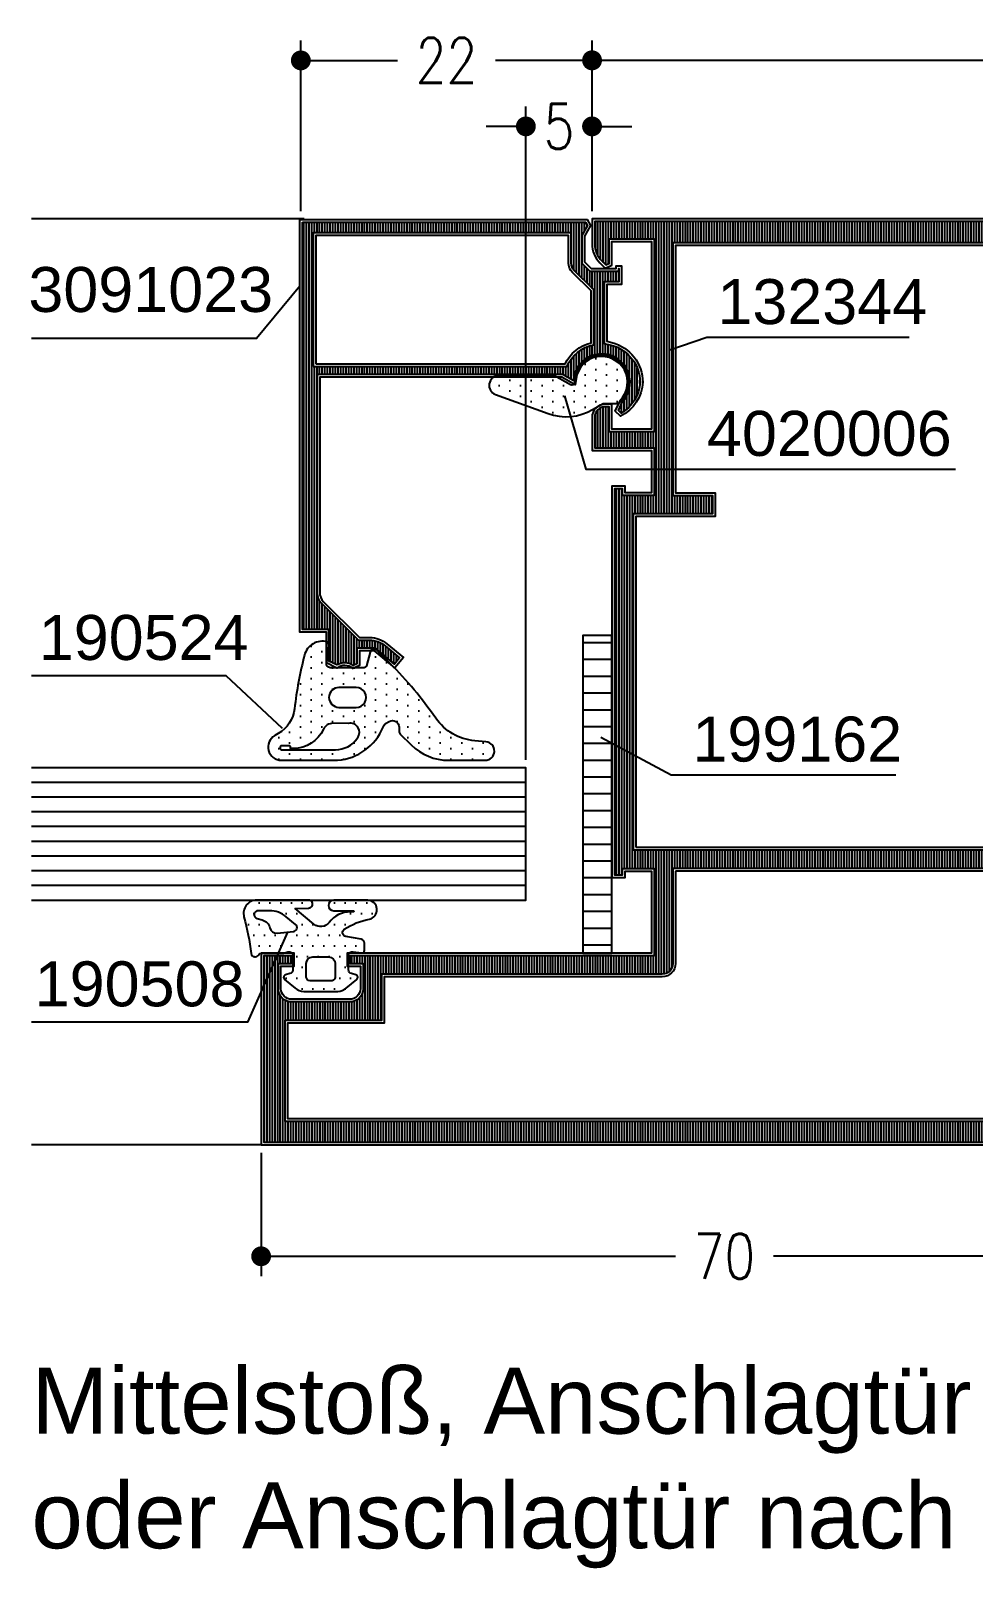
# Model space of a CAD drawing. Extents: x 16 to 119, y 66 to 211.
# Drawn here: x 16 to 51.6, y 152.5 to 210.6 of the extents above; entities that cross this region are included whole.
import ezdxf
from ezdxf.enums import TextEntityAlignment as Align

# ---------------------------------------------------------------- set-up
doc = ezdxf.new("R2010")
doc.units = 0
doc.header["$LTSCALE"] = 6
doc.linetypes.add('AUSGEZOGEN', pattern=[0])
doc.layers.get('0').update_dxf_attribs({"color": 4, "linetype": 'CONTINUOUS'})
doc.layers.get('DEFPOINTS').update_dxf_attribs({"linetype": 'AUSGEZOGEN'})
for name, color, linetype in [('01TXT', 7, 'CONTINUOUS'), ('CONST18', 3, 'CONTINUOUS'), ('CONST25', 3, 'CONTINUOUS'), ('DICHT_PAR', 3, 'CONTINUOUS'), ('DICHT_SCH', 3, 'CONTINUOUS'), ('KH_NOR', 7, 'CONTINUOUS'), ('KH_PAR', 3, 'CONTINUOUS'), ('KH_SCH', 3, 'CONTINUOUS'), ('KN_NOR', 7, 'CONTINUOUS'), ('KN_PAR', 3, 'CONTINUOUS'), ('KN_SCH', 3, 'CONTINUOUS'), ('LLMASSE', 7, 'AUSGEZOGEN'), ('PNR', 7, 'CONTINUOUS')]:
    doc.layers.add(name, color=color, linetype=linetype)
doc.styles.get("Standard").update_dxf_attribs({"font": 'simplex.shx', "width": 0.8})
doc.styles.add('SWISS', font='swiss.ttf')
doc.styles.add('SWISSL', font='swissl.ttf')
doc.dimstyles.new('DOK-1ZU1-PUNKT', dxfattribs={"dimscale": 0, "dimtxt": 3, "dimasz": 1.5, "dimexe": 1.5, "dimexo": 0.6, "dimgap": 1.5, "dimtad": 0, "dimdsep": 46, "dimtxsty": 'Standard', "dimblk": 'PUNKT', "dimblk1": 'PUNKT', "dimblk2": 'PUNKT', "dimcen": 0, "dimclrd": 2, "dimclre": 2, "dimclrt": 7, "dimadec": 0, "dimazin": 0, "dimtfac": 0.7, "dimtdec": 4, "dimtofl": 0, "dimtmove": 0, "dimatfit": 3, "dimldrblk": 'PUNKT', "dimfxl": 1, "dimtolj": 1, "dimtzin": 0, "dimarcsym": 0})
doc.dimstyles.new('DOK-1ZU1-STRICH1', dxfattribs={"dimscale": 0, "dimtxt": 3, "dimasz": 1.5, "dimexe": 1.5, "dimexo": 0.6, "dimgap": 1.5, "dimtad": 0, "dimdsep": 46, "dimtxsty": 'Standard', "dimblk": 'PUNKT', "dimblk1": 'PUNKT', "dimblk2": 'PUNKT', "dimcen": 0, "dimclrd": 2, "dimclre": 2, "dimclrt": 7, "dimadec": 0, "dimazin": 0, "dimtfac": 0.7, "dimtdec": 4, "dimtofl": 0, "dimtmove": 0, "dimatfit": 3, "dimldrblk": 'PUNKT', "dimfxl": 1, "dimtolj": 1, "dimtzin": 0, "dimarcsym": 0})

# ---------------------------------------------------------------- blocks, each defined once
blk = doc.blocks.new('STREIFEN')
at = {"layer": 'DICHT_SCH'}
h = blk.add_hatch(dxfattribs=at)
h.set_pattern_fill('LINE', color=256, scale=0.4, angle=90, style=0)
h.set_pattern_definition([(90, (-94.31533518184392, -226.5009291368289), (-1.27, 7.776250346772095e-17), [])])
h.paths.add_polyline_path([(0, 2.199999999999989), (0, 0), (24, 0), (24, 2.199999999999989)])
at = {"layer": 'DICHT_PAR'}
blk.add_lwpolyline([(0, 2.199999999999989), (0, 0), (24, 0), (24, 2.199999999999989)], close=True, dxfattribs=at)
blk = doc.blocks.new('LL199162')
blk.add_blockref('STREIFEN', (0, 0))
blk = doc.blocks.new('PUNKT')
at = {"color": 0, "linetype": 'CONTINUOUS'}
blk.add_line((-0.5, 0), (-1, 0), dxfattribs=at)
at = {"color": 0, "linetype": 'CONTINUOUS', "const_width": 0.5}
blk.add_lwpolyline([(-0.25, 0, 1), (0.25, 0, 1)], format="xyb", close=True, dxfattribs=at)
blk = doc.blocks.new('*D18')
at = {"color": 3, "linetype": 'ByBlock'}
for p, q in [((74.75000000005134, 240.5000000001016), (74.75000000005134, 246.9500496366805)), ((109.7500000001539, 240.5000216367216), (109.7500000001539, 246.9500496366805)), ((75.50000000005134, 246.2000496366805), (90.39904761915022, 246.2000496366805)), ((109.0000000001539, 246.2000496366805), (94.10095238105498, 246.2000496366805))]:
    blk.add_line(p, q, dxfattribs=at)
at = {"layer": 'DEFPOINTS', "color": 0, "linetype": 'ByBlock'}
for p in [(109.7500000001539, 246.2000496366805), (74.75000000005134, 240.2000000001016), (109.7500000001539, 240.2000216367216)]:
    blk.add_point(p, dxfattribs=at)
at = {"color": 3, "linetype": 'ByBlock', "xscale": 0.75, "yscale": 0.75, "zscale": 0.75, "rotation": 180}
blk.add_blockref('PUNKT', (74.75000000005134, 246.2000496366805), dxfattribs=at)
at = {"color": 3, "linetype": 'ByBlock', "xscale": 0.75, "yscale": 0.75, "zscale": 0.75}
blk.add_blockref('PUNKT', (109.7500000001539, 246.2000496366805), dxfattribs=at)
at = {"color": 3, "linetype": 'ByBlock', "insert": (92.25000000010262, 246.2000496366805), "char_height": 1.7, "attachment_point": 5}
blk.add_mtext('\\A1;70', dxfattribs=at)
blk = doc.blocks.new('*D19')
at = {"color": 3, "linetype": 'ByBlock'}
for p, q in [((72.25000000012814, 219.7500000034592), (72.25000000012814, 244.4499936367218)), ((74.75000000005123, 240.5000280001016), (74.75000000005123, 244.4499936367218)), ((71.50000000012814, 243.6999936367218), (70.75000000012814, 243.6999936367218)), ((75.50000000005123, 243.6999936367218), (76.25000000005123, 243.6999936367218))]:
    blk.add_line(p, q, dxfattribs=at)
at = {"layer": 'DEFPOINTS', "color": 0, "linetype": 'ByBlock'}
for p in [(74.75000000005123, 243.6999936367218), (74.75000000005123, 240.2000280001016), (72.25000000012814, 219.4500000034592)]:
    blk.add_point(p, dxfattribs=at)
at = {"color": 3, "linetype": 'ByBlock', "xscale": 0.75, "yscale": 0.75, "zscale": 0.75}
blk.add_blockref('PUNKT', (72.25000000012814, 243.6999936367218), dxfattribs=at)
at = {"color": 3, "linetype": 'ByBlock', "xscale": 0.75, "yscale": 0.75, "zscale": 0.75, "rotation": 180}
blk.add_blockref('PUNKT', (74.75000000005123, 243.6999936367218), dxfattribs=at)
at = {"color": 3, "linetype": 'ByBlock', "insert": (73.50000000008968, 243.6999936367218), "char_height": 1.7, "attachment_point": 5}
blk.add_mtext('\\A1;5', dxfattribs=at)
blk = doc.blocks.new('*D23')
at = {"color": 3, "linetype": 'ByBlock'}
for p, q in [((24.67830194664037, 168.2034645842101), (24.67830194664037, 163.5390239402243)), ((59.67803691351013, 168.2034645843639), (59.67803691351013, 163.5390239402243)), ((25.42830194664037, 164.2890239402243), (40.32721704912286, 164.2890239402243)), ((58.92803691351013, 164.2890239402243), (44.02912181102762, 164.2890239402243))]:
    blk.add_line(p, q, dxfattribs=at)
at = {"layer": 'DEFPOINTS', "color": 0, "linetype": 'ByBlock'}
for p in [(24.67830194664037, 168.5034645842101), (59.67803691351013, 168.5034645843639), (59.67803691351013, 164.2890239402243)]:
    blk.add_point(p, dxfattribs=at)
at = {"color": 3, "linetype": 'ByBlock', "xscale": 0.75, "yscale": 0.75, "zscale": 0.75, "rotation": 180}
blk.add_blockref('PUNKT', (24.67830194664037, 164.2890239402243), dxfattribs=at)
at = {"color": 3, "linetype": 'ByBlock', "xscale": 0.75, "yscale": 0.75, "zscale": 0.75}
blk.add_blockref('PUNKT', (59.67803691351013, 164.2890239402243), dxfattribs=at)
at = {"color": 3, "linetype": 'ByBlock', "insert": (42.17816943007524, 164.2890239402243), "char_height": 1.7, "attachment_point": 5}
blk.add_mtext('\\A1;70', dxfattribs=at)
blk = doc.blocks.new('B-LL190508')
at = {"layer": 'DICHT_SCH'}
h = blk.add_hatch(dxfattribs=at)
h.set_pattern_fill('DOTS', color=256, scale=13, angle=-90.00000000000001, style=0)
h.set_pattern_definition([(270, (1.050707049445437, -3.70677759522296), (0.8124999999999999, -0.4062500000000002), [0, -0.8125])])
edge = h.paths.add_edge_path()
edge.add_arc((2.999999982506951, 0.330593251072699), 1.000000000000001, -1.272221872585407e-14, 105.2232402070224)
edge.add_arc((-2.514192307719908, 20.59370464558474), 20.00000000000001, -82.88554434381888, -74.7767597929776, ccw=False)
edge.add_arc((-1.74930629981418e-08, 0.4499999930694827), 0.3000000000000016, 97.11445565618142, 240.0000000000002)
edge.add_arc((-0.3000000174930602, -0.06961524920117768), 0.2999999999999985, -6.821210263296962e-13, 59.999999999999886, ccw=False)
edge.add_line((-1.74930629981418e-08, -0.06961524920117768), (-1.749306551574175e-08, -1.687299176897463))
edge.add_line((-1.74930629981418e-08, -1.687299176897469), (0.08977773039364839, -2.022354293399717))
edge.add_arc((-0.2000000174930801, -2.1000000069305), 0.3000000000000153, -89.99999999999682, 15.000000000005627, ccw=False)
edge.add_line((-0.2000000174930658, -2.400000006930526), (-1.26980192109938, -2.400000006930522))
edge.add_arc((-1.269801921222436, -2.100000007090898), 0.2999999998396241, -165.00000002350225, -89.99999997649633, ccw=False)
edge.add_line((-1.559579668986101, -2.177645720461271), (-1.647844684532831, -1.848236197910008))
edge.add_arc((-1.841029849790642, -1.900000006930512), 0.2, 15.00000000000025, 140.0000000000012)
edge.add_line((-1.994238738414436, -1.771442484993216), (-2.666044460612047, -2.572069367947591))
edge.add_arc((-1.900000017493054, -3.214856977634113), 1, 140.0000000000009, 180)
edge.add_line((-2.900000017493054, -3.214856977634113), (-2.900000017493053, -5.785143036226918))
edge.add_arc((-1.900000017493054, -5.785143036226913), 1, 180.0000000000002, 219.9999999999993)
edge.add_line((-2.66604446061204, -6.427930645913449), (-1.994238738414435, -7.228557528867826))
edge.add_arc((-1.841029849750596, -7.10000000711112), 0.199999999914585, 219.9999999529931, 345.0000000470065)
edge.add_line((-1.647844684532826, -7.151763815951028), (-1.559579668986093, -6.822354293399767))
edge.add_arc((-1.26980192109937, -6.900000006930512), 0.2999999999999993, 89.99999999999977, 164.9999999999999, ccw=False)
edge.add_line((-1.26980192109937, -6.600000006930514), (-0.200000017493057, -6.600000006930511))
edge.add_arc((-0.2000000174930658, -6.900000006930512), 0.3000000000000007, -8.58393680451428, 89.99999999999977, ccw=False)
edge.add_line((0.09663946208705632, -6.944777447170452), (0.002240329453530587, -7.57014838010388))
edge.add_arc((0.1999999823428471, -7.600000007071685), 0.1999999998588273, 171.4160631484813, 270.0000000470075)
edge.add_line((0.1999999825069398, -7.800000006930503), (0.7482700931537671, -7.800000006930507))
edge.add_arc((0.7482700931537654, -7.50000000693052), 0.2999999999999936, -90.00000000000001, -10.00000000000015)
edge.add_line((1.043712419057416, -7.552094460230592), (1.247227064125431, -6.397905553630457))
edge.add_arc((1.542669390029092, -6.450000006930537), 0.2999999999999962, 33.71261571377721, 169.9999999999996, ccw=False)
edge.add_arc((-2.366940695689946, -9.0586297195659), 5.000000000000002, 10.19230633593429, 33.71261571377801, ccw=False)
edge.add_arc((3.269406714833197, -8.022391051604316), 0.7311143642865103, 191.957423447899, 357.8366345207012)
edge.add_line((3.999999982506951, -8.049989799689357), (3.999962546374912, -5.482666080798323))
edge.add_arc((3.599962546417432, -5.482671913507559), 0.4000000000000089, 0.0008354740569873116, 180.0008354740567)
edge.add_line((3.199962546459945, -5.482677746216808), (3.199980918121061, -6.959880956656836))
edge.add_arc((3.153974862705981, -6.959881242778323), 0.04600605541597135, -180.0003563347002, 0.0003563346957093927, ccw=False)
edge.add_line((3.10796880729089, -6.959880956656832), (3.107968807290888, -6.747518851348637))
edge.add_arc((1.108037209938646, -6.730977814135912), 1.999999999999996, -0.4738712128819647, 52.82349616045679)
edge.add_arc((2.799999982506948, -4.500000006930534), 0.7999999999999993, 140.4219632427655, 232.8234961604567, ccw=False)
edge.add_line((2.183393958129914, -3.990297141819951), (3.357509942728503, -2.569926492610808))
edge.add_line((3.3575099427285, -2.569926492610819), (3.399999982506952, -3.584999032961219))
edge.add_arc((3.699999982506954, -3.584999033207325), 0.2999999999999998, 179.9999999529953, 360.0000000470047)
edge.add_line((3.999999982506951, -3.584999032961207), (3.999999982506956, 0.3305932510727114))
edge = h.paths.add_edge_path(flags=16)
edge.add_line((3.199999982506954, -0.6282729752047373), (3.199999982506954, 0.2305932510726976))
edge.add_arc((2.899999982506957, 0.2305932510727047), 0.3000000000000016, -1.272221872585407e-14, 165)
edge.add_line((2.610222234620226, 0.3082389646034613), (2.50596038668327, -0.08087154918825945))
edge.add_arc((1.733219725652022, 0.1261836868937536), 0.7999999999999997, -78.15788068679927, -15, ccw=False)
edge.add_arc((1.999999982506937, -1.14614814661212), 0.5000000000000001, 101.842119313201, 186.0290041602307)
edge.add_line((1.50276555563457, -1.198664094027222), (1.634078603093823, -2.441969625167381))
edge.add_arc((1.932419259140191, -2.410460056973946), 0.2999999998965212, 186.0290041132243, 320.4219632897709)
edge.add_line((2.163646518358634, -2.601598631134792), (2.741515043449543, -1.902530137981206))
edge.add_arc((1.199999982506954, -0.6282729752047373), 1.999999999999994, -39.5780367572354, -1.272221872585407e-14)
edge = h.paths.add_edge_path(flags=16)
edge.add_arc((-0.8000000174930602, -5.100000006930529), 0.4999999999999964, -90, 0, ccw=False)
edge.add_line((-0.8000000174930602, -5.600000006930514), (-1.800000017493061, -5.600000006930514))
edge.add_arc((-1.800000017739192, -5.300000007176649), 0.299999999753874, -180.00000004700632, -89.99999995299368, ccw=False)
edge.add_line((-2.100000017493057, -5.300000006930517), (-2.10000001749306, -3.700000006930507))
edge.add_arc((-1.80000001749306, -3.700000006930509), 0.3000000000000009, 89.99999999999977, 180, ccw=False)
edge.add_line((-1.80000001749306, -3.400000006930512), (-0.8000000174930588, -3.400000006930515))
edge.add_arc((-0.8000000174930602, -3.900000006930512), 0.5, -2.2737367544323206e-13, 89.99999999999977, ccw=False)
edge.add_line((-0.3000000174930602, -3.900000006930512), (-0.300000017493063, -5.10000000693052))
at = {"layer": 'DICHT_PAR'}
for points in [[(3.999999982506953, 0.3305932510727132, 0.4943569637722948), (2.737419397258055, 1.295503317478037, -0.03539601838339958), (-0.03715556858015745, 0.747690209609118, 0.7191390354989544), (-0.1500000174930527, 0.1901923719341596, -0.2679491924311256), (-1.749306122178496e-08, -0.06961524920117768), (-1.749306210996338e-08, -1.687299176897469), (0.089777730393652, -2.022354293399715, -0.4931454260313171), (-0.200000017493065, -2.400000006930526), (-1.26980192109937, -2.400000006930512, -0.3394542590921118), (-1.559579668986101, -2.177645720461271), (-1.647844684532826, -1.848236197910012, 0.6068148963146014), (-1.994238738414436, -1.771442484993216), (-2.666044460612055, -2.572069367947591, 0.1763269807084609), (-2.900000017493054, -3.214856977634113), (-2.900000017493054, -5.785143036226913, 0.1763269807084611), (-2.66604446061204, -6.427930645913449), (-1.994238738414436, -7.228557528867825, 0.6068148968758568), (-1.647844684532826, -7.151763815951028), (-1.559579668986087, -6.822354293399755, -0.339454258863376), (-1.26980192109937, -6.600000006930514), (-0.2000000174930516, -6.600000006930514, -0.4588069095179975), (0.09663946208705632, -6.944777447170452), (0.00224032945352981, -7.570148380103888, 0.4588069100145539), (0.1999999825069398, -7.800000006930503), (0.7482700931537654, -7.800000006930503, 0.3639702342662018), (1.043712419057416, -7.552094460230592), (1.247227064125441, -6.397905553630466, -0.6763345122321475), (1.792218969968603, -6.28349172740063, -0.102988530757243), (2.55415619428125, -8.173866813745406, 0.8837861257265126), (3.999999982506951, -8.049989799689357), (3.999962546374904, -5.482666080798325, 0.9999999999999972), (3.199962546459945, -5.482677746216808), (3.199980918121058, -6.959880956656832, -1.000006219233057), (3.10796880729089, -6.959880956656832), (3.10796880729089, -6.74751885134863, 0.2368386138423189), (2.316582047487431, -5.137422237560642, -0.426544051657322), (2.183393958129914, -3.990297141819951), (3.357509942728502, -2.569926492610819), (3.399999982506957, -3.584999032961207, 1.000000000820386), (3.999999982506951, -3.584999032961207), (3.999999982506953, 0.3305932510727132)], [(3.199999982506956, -0.6282729752047373), (3.199999982506956, 0.2305932510727047, 0.8769764629927566), (2.610222234620228, 0.3082389646034613), (2.505960386683274, -0.08087154918825945, -0.282772991566958), (1.897392191408901, -0.656789749109862, 0.3847999234038062), (1.502765555634571, -1.198664094027222), (1.63407860309383, -2.441969625167388, 0.6643541298328625), (2.163646518358636, -2.601598631134792), (2.741515043449542, -1.902530137981202, 0.1744291887555947), (3.199999982506956, -0.6282729752047373)], [(-0.3000000174930584, -5.100000006930529, -0.414213562373095), (-0.8000000174930602, -5.600000006930514), (-1.80000001749306, -5.600000006930514, -0.414213562853683), (-2.100000017493057, -5.300000006930517), (-2.100000017493057, -3.700000006930509, -0.4142135623730961), (-1.80000001749306, -3.400000006930512), (-0.8000000174930602, -3.400000006930512, -0.414213562373095), (-0.3000000174930584, -3.900000006930512), (-0.3000000174930584, -5.100000006930529)]]:
    blk.add_lwpolyline(points, format="xyb", close=True, dxfattribs=at)
blk = doc.blocks.new('B-LL132344')
at = {"layer": 'KH_SCH'}
h = blk.add_hatch(dxfattribs=at)
h.set_pattern_fill('_U', color=256, scale=0.2, style=0, pattern_type=0)
h.set_pattern_definition([(0, (33.76173578562217, 26.39453715693752), (0, 0.2), [])])
edge = h.paths.add_edge_path()
edge.add_line((0.2000127274254686, 6.200530902876203), (19.99997200015385, 6.200613742728223))
edge.add_line((19.99997200015385, 6.200613742728223), (19.99997200015368, -6.299936361737187))
edge.add_line((19.99997200015368, -6.299936361737187), (22.59997200033171, -6.299936361648312))
edge.add_line((22.59997200033171, -6.299936361648312), (22.59997200004744, -4.199936361471876))
edge.add_line((22.59997200004744, -4.199936361471876), (21.29997200002271, -4.19993636163596))
edge.add_line((21.29997200002271, -4.19993636163596), (21.299971999977, -0.2999363616110244))
edge.add_line((21.299971999977, -0.2999363616110244), (48.699971999977, -0.2999363615694079))
edge.add_line((48.699971999977, -0.2999363615694079), (48.69997200002271, -4.199936361557068))
edge.add_line((48.69997200002271, -4.199936361557068), (47.39997199995555, -4.199936361639109))
edge.add_line((47.39997199995555, -4.199936361639109), (47.39997200013647, -6.299936361733069))
edge.add_line((47.39997200013647, -6.299936361733069), (50.83702419018825, -6.299936361544775))
edge.add_line((50.83702419018825, -6.299936361544775), (51.11914735934013, -4.699936361387349))
edge.add_line((51.11914735934013, -4.699936361387349), (49.8999720000024, -4.699936361630025))
edge.add_line((49.8999720000024, -4.699936361630025), (49.89997199994603, -0.2999363616528932))
edge.add_line((49.89997199994603, -0.2999363616528932), (55.69997169745225, -0.2999363613224482))
edge.add_line((55.69997169745225, -0.2999363613224482), (55.69999969745218, -18.80000000015233))
edge.add_line((55.69999969745218, -18.80000000015233), (69.80000003672086, -18.80000000005278))
edge.add_line((69.80000003672086, -18.80000000005278), (69.8000126907565, 50.8000000001376))
edge.add_line((69.8000126907565, 50.8000000001376), (68.10417578330677, 50.8))
edge.add_arc((68.10417578330677, 48.99999999999999), 1.800000000000011, 90, 135.0000000000016)
edge.add_line((66.83138357717094, 50.27279220613575), (66.52379677833721, 49.96520540730201))
edge.add_line((66.52379677833721, 49.96520540730201), (66.63364845485576, 49.70000000000152))
edge.add_line((66.63364845485576, 49.70000000000152), (68.50001272723357, 49.7000000000228))
edge.add_line((68.50001272723357, 49.7000000000228), (68.50001272754737, 46.29999999984429))
edge.add_line((68.50001272754737, 46.29999999984429), (53.90001272729575, 46.29999999998138))
edge.add_line((53.90001272729575, 46.29999999998138), (53.90001272724925, 49.6999999999795))
edge.add_line((53.90001272724925, 49.6999999999795), (55.80001272735865, 49.69999999997948))
edge.add_line((55.80001272735865, 49.69999999997948), (55.80001272727252, 50))
edge.add_arc((55.00001272727252, 50), 0.7999999999999972, 0, 90.00000000211544)
edge.add_line((55.00001272724298, 50.8), (52.70001272719573, 50.79999999991507))
edge.add_line((52.70001272719573, 50.79999999991507), (52.70001272754441, 46.29999999983976))
edge.add_line((52.70001272754441, 46.29999999983976), (49.10001272732891, 46.29999999995513))
edge.add_line((49.10001272732891, 46.29999999995513), (49.10001272726738, 48.70000000000002))
edge.add_line((49.10001272726738, 48.70000000000002), (49.60001272727252, 48.70000000000003))
edge.add_line((49.60001272727252, 48.70000000000003), (49.60001272727253, 49.30000000000003))
edge.add_line((49.60001272727253, 49.30000000000003), (20.39999999999999, 49.30000000000001))
edge.add_line((20.39999999999999, 49.30000000000001), (20.39999999999999, 48.7))
edge.add_line((20.39999999999999, 48.7), (20.89999872727169, 48.69999999999999))
edge.add_line((20.89999872727169, 48.69999999999999), (20.9000140000599, 46.30000000005455))
edge.add_line((20.9000140000599, 46.30000000005455), (14.30001272726719, 46.29999999994541))
edge.add_line((14.30001272726719, 46.29999999994541), (14.30001273377724, 69.30000000548286))
edge.add_line((14.30001273377724, 69.30000000548286), (13.7000127272438, 69.30000000132453))
edge.add_line((13.7000127272438, 69.30000000132453), (13.70001272740789, 68.29999999993123))
edge.add_line((13.70001272740789, 68.29999999993123), (11.80001283973202, 68.29999999999998))
edge.add_arc((11.80001283976822, 69.3000001124957), 1.000000112495712, 180.0000000000041, 269.9999999979258, ccw=False)
edge.add_line((10.80001272727252, 69.30000011249562), (10.80001272727218, 73.69999999739613))
edge.add_arc((11.80001271555325, 73.70000001171894), 0.9999999882810721, 89.9999993286632, 180.0000008206364, ccw=False)
edge.add_line((11.80001272727029, 74.7), (13.70001272723561, 74.70000000002292))
edge.add_line((13.70001272723561, 74.70000000002292), (13.70001272731764, 73.70000000380085))
edge.add_line((13.70001272731764, 73.70000000380085), (14.30001271037002, 73.70000001538806))
edge.add_line((14.30001271037002, 73.70000001538806), (14.30001273179352, 75.80000000677212))
edge.add_line((14.30001273179352, 75.80000000677212), (0.2000127271195744, 75.79999999994303))
edge.add_line((0.2000127271195741, 75.79999999994303), (0.2000127274254686, 6.20053090287621))
edge = h.paths.add_edge_path(flags=16)
edge.add_line((22.30001306618141, 47.90000000000001), (22.30000137339752, 6.200000000000003))
edge.add_line((22.30000137339752, 6.200000000000003), (21.6, 6.200000000000003))
edge.add_line((21.6, 6.200000000000003), (21.60000000000001, 1.099999999999998))
edge.add_line((21.60000000000001, 1.099999999999998), (47.69994400000019, 1.100000000000009))
edge.add_line((47.69994400000019, 1.100000000000009), (47.69994400000019, 10.80000000000074))
edge.add_line((47.69994400000019, 10.80000000000074), (49.09999999999999, 10.80000000000074))
edge.add_line((49.09999999999999, 10.80000000000074), (49.09999999999998, 7.80000000000074))
edge.add_line((49.09999999999998, 7.80000000000074), (57.09999999999995, 7.800000000000683))
edge.add_line((57.09999999999995, 7.800000000000683), (57.09999999999994, 7.199999999918649))
edge.add_arc((56.30000000036912, 7.199999999631508), 0.7999999996308134, -90.00000002644128, 2.0564925762300845e-08, ccw=False)
edge.add_line((56.29999999999993, 6.400000000000691), (50.29999999999997, 6.400000000000723))
edge.add_arc((50.29999999999995, 5.200000000000724), 1.199999999999999, 89.99999999999933, 179.9999999999997)
edge.add_line((49.09999999999995, 5.200000000000731), (49.09999999999996, 2.299999999999997))
edge.add_arc((50.29999999999995, 2.299999999999994), 1.199999999999996, 179.9999999999998, 270.0000000000007)
edge.add_line((50.29999999999997, 1.099999999999994), (56.29999999999995, 1.100000000000069))
edge.add_arc((56.29999999999995, 0.3000000000000682), 0.8000000000000007, 0, 90.00000000000051, ccw=False)
edge.add_line((57.09999999999995, 0.3000000000000682), (57.09999999999997, -17.20000000000014))
edge.add_line((57.09999999999997, -17.20000000000014), (68.20000000000002, -17.19999999999997))
edge.add_line((68.20000000000002, -17.19999999999997), (68.20000000000002, 44.89999999999993))
edge.add_line((68.20000000000002, 44.89999999999993), (49.10001272727235, 44.90000000000006))
edge.add_line((49.10001272727235, 44.90000000000006), (49.10001272727247, 41.90000000000005))
edge.add_line((49.10001272727247, 41.90000000000005), (47.69995672727239, 41.90000000000004))
edge.add_line((47.69995672727239, 41.90000000000004), (47.69995672727231, 47.90000000000001))
edge.add_line((47.69995672727231, 47.90000000000001), (22.30001306618141, 47.90000000000001))
edge = h.paths.add_edge_path(flags=16)
edge.add_line((20.90000000000004, 44.90000000000004), (13.70001272727268, 44.90000000000004))
edge.add_arc((13.70001272727268, 45.70000000000005), 0.8000000000000043, 180, 270, ccw=False)
edge.add_line((12.90001272727268, 45.70000000000005), (12.90001272727256, 66.90000000000296))
edge.add_line((12.90001272727256, 66.90000000000296), (9.400012727322208, 66.89999999995173))
edge.add_line((9.400012727322208, 66.89999999995173), (9.400012727270932, 74.20000000000013))
edge.add_line((9.400012727270932, 74.20000000000013), (1.799999999999772, 74.20000000000002))
edge.add_line((1.799999999999773, 74.20000000000002), (1.799999999999773, 7.80000000000004))
edge.add_line((1.799999999999773, 7.800000000000033), (20.90000000000005, 7.800000000000004))
edge.add_line((20.90000000000005, 7.800000000000004), (20.90000000000004, 44.90000000000004))
at = {"layer": 'KH_NOR'}
for points in [[(1.272742634752224e-05, 6.000530066106556), (19.79997200015385, 6.000612905958572), (19.79997200015368, -6.49993636174402), (22.79997200035879, -6.499936361641472), (22.79997200002037, -3.999936361446633), (21.49997200002036, -3.999936361610713), (21.49997199997934, -0.4999363616107253), (48.49997199997934, -0.4999363615697092), (48.49997200002036, -3.99993636156969), (47.19997199993832, -3.999936361651732), (47.1999720001537, -6.499936361744025), (51.00484411642628, -6.49993636153558), (51.35749807786596, -4.4999363613399), (50.09997199999985, -4.499936361590212), (50.09997199994858, -0.4999363616414989), (55.49997200015369, -0.4999363613338446), (55.50000000015361, -19.00000000015374), (70.00000000035871, -19.00000000005137), (70.00001272711869, 51.00000000015382), (68.10417578330677, 51, 0.198912367379658), (66.68996222093367, 50.41421356237309), (66.28788069291656, 50.01213203435597), (66.50001272727252, 49.50000000000001), (68.30001272725201, 49.50000000002052), (68.30001272752891, 46.49999999984618), (54.10001272729301, 46.49999999997949), (54.100012727252, 49.49999999997949), (56.0000127274161, 49.49999999997951), (56.00001272727252, 50, 0.414213562373095), (55.00001272727252, 51), (52.50001272718023, 50.9999999999077), (52.50001272752891, 46.49999999984618), (49.30001272732379, 46.49999999994873), (49.30001272727251, 48.50000000000001), (49.80001272727252, 48.50000000000001), (49.80001272727252, 49.50000000000001), (20.19999999999999, 49.5), (20.19999999999999, 48.5), (20.69999999999999, 48.5), (20.7000127273235, 46.50000000005127), (14.5000127273238, 46.49999999994873), (14.50001273383385, 69.50000000686899), (13.50001272721097, 69.49999999993847), (13.50001272737507, 68.49999999993847), (11.80001272727236, 68.5, -0.41421348000001), (11.00001272727252, 69.30000000000007), (11.00001272727217, 73.70000000000005, -0.4142135699999867), (11.8000127272727, 74.5), (13.50001272725201, 74.5000000000205), (13.50001272733404, 73.49999999993847), (14.50001270832968, 73.50000001925048), (14.50001273383385, 76.00000000686899), (1.272711869504395e-05, 75.99999999984617), (1.272742634752224e-05, 6.000530066106556)], [(20.70000000000005, 44.70000000000005), (13.70001272727268, 44.70000000000005, -0.414213562373095), (12.70001272727268, 45.70000000000005), (12.70001272727256, 66.70000000000005), (9.200012727323617, 66.69999999994877), (9.200012727272338, 74.00000000000011), (1.999999999999773, 74), (1.999999999999773, 8.000000000000028), (20.70000000000005, 8), (20.70000000000005, 44.70000000000005)], [(22.50001301010092, 47.7), (22.50000131731703, 6.000000000000004), (21.8, 6.000000000000004), (21.8, 1.299999999999997), (47.49994400000018, 1.300000000000001), (47.4999440000002, 11.00000000000074), (49.29999999999998, 11.00000000000074), (49.29999999999997, 8.000000000000735), (57.29999999999994, 8.000000000000686), (57.29999999999994, 7.200000000000692, -0.4142135626133905), (56.29999999999993, 6.200000000000692), (50.29999999999997, 6.200000000000728, 0.4142135623730961), (49.29999999999996, 5.200000000000731), (49.29999999999995, 2.299999999999997, 0.4142135623730992), (50.29999999999997, 1.299999999999994), (56.29999999999994, 1.300000000000068, -0.4142135623730992), (57.29999999999995, 0.3000000000000682), (57.29999999999995, -17.00000000000014), (68, -16.99999999999997), (68, 44.69999999999993), (49.30001272727236, 44.70000000000005), (49.30001272727247, 41.70000000000005), (47.49995672727238, 41.70000000000005), (47.49995672727232, 47.7), (22.50001301010092, 47.7)]]:
    blk.add_lwpolyline(points, format="xyb", close=True, dxfattribs=at)
at = {"layer": 'KH_PAR'}
for points in [[(0.2000127274254686, 6.200530902876203), (19.99997200015385, 6.200613742728223), (19.99997200015368, -6.299936361737187), (22.59997200033171, -6.299936361648312), (22.59997200004744, -4.199936361471876), (21.29997200002271, -4.19993636163596), (21.299971999977, -0.2999363616110244), (48.699971999977, -0.2999363615694079), (48.69997200002271, -4.199936361557068), (47.39997199995555, -4.199936361639109), (47.39997200013647, -6.299936361733069), (50.83702419018825, -6.299936361544775), (51.11914735934013, -4.699936361387349), (49.8999720000024, -4.699936361630025), (49.89997199994603, -0.2999363616528932), (55.69997169745225, -0.2999363613224482), (55.69999969745218, -18.80000000015233), (69.80000003672086, -18.80000000005278), (69.8000126907565, 50.8000000001376), (68.10417578330677, 50.8, 0.1989123673796654), (66.83138357717094, 50.27279220613575), (66.52379677833721, 49.96520540730201), (66.63364845485576, 49.70000000000152), (68.50001272723357, 49.7000000000228), (68.50001272754737, 46.29999999984429), (53.90001272729575, 46.29999999998138), (53.90001272724925, 49.6999999999795), (55.80001272735865, 49.69999999997948), (55.80001272727252, 50, 0.4142135623839069), (55.00001272724298, 50.8), (52.70001272719573, 50.79999999991507), (52.70001272754441, 46.29999999983976), (49.10001272732891, 46.29999999995513), (49.10001272726738, 48.70000000000002), (49.60001272727252, 48.70000000000003), (49.60001272727253, 49.30000000000003), (20.39999999999999, 49.30000000000001), (20.39999999999999, 48.7), (20.89999872727169, 48.69999999999999), (20.9000140000599, 46.30000000005455), (14.30001272726719, 46.29999999994541), (14.30001273377724, 69.30000000548286), (13.7000127272438, 69.30000000132453), (13.70001272740789, 68.29999999993123), (11.80001283973202, 68.29999999999998, -0.4142135623624736), (10.80001272727252, 69.30000011249562), (10.80001272727218, 73.69999999739613, -0.414213569999987), (11.80001272727029, 74.7), (13.70001272723561, 74.70000000002292), (13.70001272731764, 73.70000000380085), (14.30001271037002, 73.70000001538806), (14.30001273179352, 75.80000000677212), (0.2000127271195741, 75.79999999994303), (0.2000127274254686, 6.200530902876203)], [(20.90000000000004, 44.90000000000004), (13.70001272727268, 44.90000000000004, -0.4142135623730968), (12.90001272727268, 45.70000000000005), (12.90001272727256, 66.90000000000296), (9.400012727322208, 66.89999999995173), (9.400012727270932, 74.20000000000013), (1.799999999999773, 74.20000000000002), (1.799999999999773, 7.800000000000033), (20.90000000000005, 7.800000000000004), (20.90000000000004, 44.90000000000004)], [(22.30001306618141, 47.90000000000001), (22.30000137339752, 6.200000000000003), (21.6, 6.200000000000003), (21.60000000000001, 1.099999999999998), (47.69994400000019, 1.100000000000009), (47.69994400000019, 10.80000000000074), (49.09999999999999, 10.80000000000074), (49.09999999999998, 7.80000000000074), (57.09999999999995, 7.800000000000683), (57.09999999999994, 7.199999999918649, -0.4142135626133894), (56.29999999999993, 6.400000000000691), (50.29999999999997, 6.400000000000723, 0.4142135623730973), (49.09999999999995, 5.200000000000731), (49.09999999999996, 2.299999999999997, 0.4142135623730981), (50.29999999999997, 1.099999999999994), (56.29999999999995, 1.100000000000069, -0.4142135623730968), (57.09999999999995, 0.3000000000000682), (57.09999999999997, -17.20000000000014), (68.20000000000002, -17.19999999999997), (68.20000000000002, 44.89999999999993), (49.10001272727235, 44.90000000000006), (49.10001272727247, 41.90000000000005), (47.69995672727239, 41.90000000000004), (47.69995672727231, 47.90000000000001), (22.30001306618141, 47.90000000000001)]]:
    blk.add_lwpolyline(points, format="xyb", close=True, dxfattribs=at)
blk = doc.blocks.new('*U33')
at = {"layer": 'CONST25'}
for p, q in [((0, 9.999999999999773), (37.35660389312687, 9.999999999999773)), ((0, 8.888888888888687), (37.35660389312687, 8.888888888888687)), ((0, 7.777777777777601), (37.35660389312687, 7.777777777777601)), ((0, 6.666666666666515), (37.35660389312687, 6.666666666666515)), ((0, 5.555555555555429), (37.35660389312687, 5.555555555555429)), ((0, 4.444444444444343), (37.35660389312687, 4.444444444444343)), ((0, 3.333333333333258), (37.35660389312687, 3.333333333333258)), ((0, 2.222222222222172), (37.35660389312687, 2.222222222222172)), ((0, 1.111111111111086), (37.35660389312687, 1.111111111111086))]:
    blk.add_line(p, q, dxfattribs=at)
blk.add_lwpolyline([(37.35660389312687, 0), (0, 0), (0, 10), (37.35660389312687, 10)], dxfattribs=at)
blk = doc.blocks.new('*D53')
at = {"color": 3, "linetype": 'ByBlock'}
for p, q in [((26.17830194643489, 203.8034645841844), (26.17830194643489, 210.2481308070212)), ((37.1783019464865, 204.1034645842101), (37.1783019464865, 210.2481308070212)), ((26.92830194643489, 209.4981308070212), (29.82734956550831, 209.4981308070212)), ((36.4283019464865, 209.4981308070212), (33.52925432741307, 209.4981308070212))]:
    blk.add_line(p, q, dxfattribs=at)
at = {"layer": 'DEFPOINTS', "color": 0, "linetype": 'ByBlock'}
for p in [(26.17830194643489, 209.4981308070212), (26.17830194643489, 203.5034645841844), (37.1783019464865, 203.8034645842101)]:
    blk.add_point(p, dxfattribs=at)
at = {"color": 3, "linetype": 'ByBlock', "xscale": 0.75, "yscale": 0.75, "zscale": 0.75, "rotation": 180}
blk.add_blockref('PUNKT', (26.17830194643489, 209.4981308070212), dxfattribs=at)
at = {"color": 3, "linetype": 'ByBlock', "xscale": 0.75, "yscale": 0.75, "zscale": 0.75}
blk.add_blockref('PUNKT', (37.1783019464865, 209.4981308070212), dxfattribs=at)
at = {"color": 3, "linetype": 'ByBlock', "insert": (31.67830194646069, 209.4981308070212), "char_height": 1.7, "attachment_point": 5}
blk.add_mtext('\\A1;22', dxfattribs=at)
blk = doc.blocks.new('B-LL190524')
at = {"layer": 'DICHT_SCH'}
h = blk.add_hatch(dxfattribs=at)
h.set_pattern_fill('DOTS', color=256, scale=13, style=0)
h.set_pattern_definition([(0, (-3.92410173595469, -2.758173902722573), (0.40625, 0.8125), [0, -0.8125])])
edge = h.paths.add_edge_path()
edge.add_arc((-3.317893153427004, 5.088597082690742), 2.499763217195936, 209.9886112795734, 263.450962235275, ccw=False)
edge.add_line((-5.482999999999979, 3.839145809143589), (-5.633999999999979, 4.100145809143591))
edge.add_arc((-6.50001270594689, 3.600149227737461), 0.9999872940589334, 30.00019413945395, 180.0001958734893)
edge.add_line((-7.49999999999998, 3.600145809143591), (-7.49999999999998, -0.3688541908564105))
edge.add_arc((-3.4998941207474, -0.3683754952568121), 4.000105907895506, 180.0068566278557, 244.0067749354298)
edge.add_line((-5.252999999999978, -3.963854190856409), (-4.85099999999998, -4.159854190856411))
edge.add_arc((-4.981615732636898, -4.428688760415451), 0.2988854218630834, 30.086777426792025, 64.08677712434991, ccw=False)
edge.add_line((-4.722999999999979, -4.278854190856411), (-4.566999999999981, -4.549854190856411))
edge.add_arc((-5.000006552633277, -4.799857741136122), 0.4999964497632269, -89.99924911820318, 30.000704658509278, ccw=False)
edge.add_line((-4.99999999999998, -5.299854190856411), (-5.30899999999998, -5.299854190856411))
edge.add_arc((-5.308858300480525, -5.599575336897352), 0.2997211795366636, 90.02708779118912, 135.3271954413014)
edge.add_line((-5.521999999999981, -5.388854190856414), (-6.34299999999998, -6.218854190856412))
edge.add_arc((-3.49939011838534, -9.032883733510333), 4.000609881723719, 135.2995618859506, 179.9995768971643)
edge.add_line((-7.49999999999998, -9.03285419085641), (-7.49999999999998, -11.79985419085641))
edge.add_arc((-6.800168349461039, -11.79985721048099), 0.699831650545456, 179.9997527809096, 354.9997836046462)
edge.add_line((-6.10299999999998, -11.86085419085641), (-6.027999999999979, -11.00885419085641))
edge.add_arc((-2.042363297241508, -11.3574111131723), 4.000848891731571, 124.7180367418269, 175.0020130776353, ccw=False)
edge.add_arc((-21.40454471195387, 16.5911929858545), 29.99942377251496, 304.7127477539026, 314.9966204203074)
edge.add_line((-0.1929999999999907, -4.622854190856426), (0.8120000000000207, -3.616854190856412))
edge.add_arc((0.6003736228409794, -3.405036694926893), 0.2994200646104273, 314.9741399064044, 434.974093683117)
edge.add_line((0.6780000000000221, -3.11585419085641), (-0.351999999999979, -2.839854190856411))
edge.add_arc((-0.3002386306365228, -2.646915420567336), 0.199761378747346, 179.9824380263412, 254.9823848290963, ccw=False)
edge.add_line((-0.4999999999999787, -2.646854190856413), (-0.4999999999999787, -0.09985419085641212))
edge.add_arc((-0.1997960646422729, -0.0998462910687038), 0.3002039354616461, 81.61131212566329, 180.0015077233884, ccw=False)
edge.add_line((-0.1559999999999793, 0.1971458091435885), (1.156000000000022, 0.003145809143589418))
edge.add_arc((1.199340047853499, 0.3001224449611525), 0.300122444961151, 261.6970073034988, 327.3366558788417)
edge.add_arc((0.0997399023290434, 0.5002534121344712), 1.399903313767392, 345.0090689760942, 435.5950010450154)
edge.add_arc((-7.018812010112732, -27.19893356731409), 29.99918197495759, 75.58753979790686, 83.46192188605454)
edge = h.paths.add_edge_path(flags=16)
edge.add_arc((-2.74999999999998, -0.7498541908564107), 0.7500000000000009, 0, 180)
edge.add_line((-3.49999999999998, -0.7498541908564106), (-3.49999999999998, -2.049854190856411))
edge.add_arc((-2.74999999999998, -2.049854191164067), 0.7500000000000009, 179.9999999764969, 360.0000000235032)
edge.add_line((-1.999999999999979, -2.049854190856411), (-1.999999999999979, -0.7498541908564107))
edge = h.paths.add_edge_path(flags=16)
edge.add_arc((-5.502050336243697, -0.2963033723751143), 0.7970962018495147, 359.385349966091, 424.6677949832867)
edge.add_arc((-4.100094565185552, 2.687772761748694), 2.499905462648351, 179.9914500601385, 244.88868677568712, ccw=False)
edge.add_line((-6.599999999999978, 2.688145809143588), (-6.599999999999978, 2.900145809143588))
edge.add_line((-6.599999999999978, 2.900145809143588), (-6.49999999999998, 2.900145809143588))
edge.add_arc((-6.499999925251442, 3.00014573439505), 0.09999992525148955, 269.9999571722104, 360.0000428277906)
edge.add_line((-6.399999999999981, 3.000145809143589), (-6.399999999999981, 3.600145809143591))
edge.add_arc((-6.499999925251441, 3.600145883892129), 0.09999992525148778, 359.9999571722104, 450.0000428277906)
edge.add_line((-6.49999999999998, 3.700145809143589), (-6.599999999999978, 3.700145809143589))
edge.add_arc((-6.600000074707498, 3.600145883851107), 0.09999992529250916, 89.99995719571199, 180.000042804286)
edge.add_line((-6.69999999999998, 3.600145809143591), (-6.69999999999998, -0.5028541908564108))
edge.add_arc((-4.700212425267197, -0.50255364064453), 1.999787597317789, 180.0086110438731, 235.0085152020055)
edge.add_line((-5.84699999999998, -2.140854190856412), (-5.80199999999998, -2.172854190856413))
edge.add_arc((-5.400316627351192, -1.599748081373475), 0.6998572315759647, 234.9738353795987, 370.8628248741053)
edge.add_line((-4.71299999999998, -1.467854190856411), (-4.704999999999981, -0.3048541908564104))
at = {"layer": 'DICHT_PAR'}
for points in [[(-3.602999999999977, 2.605145809143586, -0.237599), (-5.482999999999979, 3.839145809143589), (-5.633999999999979, 4.100145809143591, 0.7673270000000002), (-7.49999999999998, 3.600145809143591), (-7.49999999999998, -0.3688541908564105, 0.2867450000000001), (-5.252999999999978, -3.963854190856409), (-4.85099999999998, -4.159854190856411, -0.1494509999999999), (-4.722999999999979, -4.278854190856411), (-4.566999999999981, -4.549854190856411, -0.5773500002734709), (-4.99999999999998, -5.299854190856411), (-5.30899999999998, -5.299854190856411, 0.2002740000000002), (-5.521999999999981, -5.388854190856414), (-6.34299999999998, -6.218854190856412, 0.197552), (-7.49999999999998, -9.03285419085641), (-7.49999999999998, -11.79985419085641, 0.9572920000000007), (-6.10299999999998, -11.86085419085641), (-6.027999999999979, -11.00885419085641, -0.222995), (-4.320999999999979, -8.06885419085641, 0.04490199999999981), (-0.1929999999999907, -4.622854190856426), (0.8120000000000207, -3.616854190856412, 0.5773500002734713), (0.6780000000000221, -3.11585419085641), (-0.351999999999979, -2.839854190856411, -0.3394539999999996), (-0.4999999999999787, -2.646854190856413), (-0.4999999999999787, -0.09985419085641212, -0.4577840000000001), (-0.1559999999999793, 0.1971458091435885), (1.156000000000022, 0.003145809143589418, 0.2945039999999998), (1.452000000000021, 0.1381458091435873, 0.4172120002408051), (0.4480000000000218, 1.856145809143587, 0.03437200000000001), (-3.602999999999977, 2.605145809143586)], [(-4.704999999999981, -0.3048541908564104, 0.2928110002226887), (-5.16099999999998, 0.424145809143589, -0.290987), (-6.599999999999978, 2.688145809143588), (-6.599999999999978, 2.900145809143588), (-6.49999999999998, 2.900145809143588, 0.414214000240294), (-6.399999999999981, 3.000145809143589), (-6.399999999999981, 3.600145809143591, 0.4142140002402939), (-6.49999999999998, 3.700145809143589), (-6.599999999999978, 3.700145809143589, 0.4142140000000003), (-6.69999999999998, 3.600145809143591), (-6.69999999999998, -0.5028541908564108, 0.2446979999999999), (-5.84699999999998, -2.140854190856412), (-5.80199999999998, -2.172854190856413, 0.6738040002982226), (-4.71299999999998, -1.467854190856411), (-4.704999999999981, -0.3048541908564104)], [(-1.999999999999979, -0.7498541908564107, 0.9999999999999999), (-3.49999999999998, -0.7498541908564106), (-3.49999999999998, -2.049854190856411, 1.000000000410207), (-1.999999999999979, -2.049854190856411), (-1.999999999999979, -0.7498541908564107)]]:
    blk.add_lwpolyline(points, format="xyb", close=True, dxfattribs=at)
blk = doc.blocks.new('LL190524')
blk.add_blockref('B-LL190524', (0, 0))
blk = doc.blocks.new('B-LL3091023')
at = {"layer": 'KN_SCH'}
h = blk.add_hatch(dxfattribs=at)
h.set_pattern_fill('_U', color=256, scale=0.2, style=0, pattern_type=0)
h.set_pattern_definition([(0, (-12.61524086824097, 13.02250327400434), (0, 0.2), [])])
edge = h.paths.add_edge_path()
edge.add_line((-0.2000000000508084, 21.80000000010276), (-0.2000000000002728, 0.4154700538897877))
edge.add_line((-0.2000000000002728, 0.4154700538897864), (-0.4500000000000046, 0.2711324865925331))
edge.add_line((-0.4500000000000046, 0.2711324865925331), (-1.192820323027558, 0.7000000000520148))
edge.add_line((-1.192820323027558, 0.7000000000520148), (-3.282842712474642, 0.7000000000520223))
edge.add_line((-3.282842712474642, 0.7000000000520223), (-3.900000000000007, 0.08284271252664044))
edge.add_line((-3.900000000000007, 0.08284271252664047), (-3.900000000000013, -2.099999999947969))
edge.add_line((-3.900000000000013, -2.099999999947969), (-3.700000000000003, -2.099999999947976))
edge.add_line((-3.700000000000001, -2.099999999952376), (-4.699999999974835, -2.099999999974347))
edge.add_line((-4.699999999974835, -2.099999999974347), (-4.700000000005605, -0.9999999999419789))
edge.add_line((-4.700000000005605, -0.9999999999419791), (-9.356532657103545, -1.000000000081714))
edge.add_line((-9.356532657103545, -1.000000000081714), (-9.492087073757995, -1.524999999012127))
edge.add_arc((-12.30000000000001, -0.7999999999479821), 2.900000000000001, 270.07901743651803, 345.52248783316634, ccw=False)
edge.add_arc((-12.18013563536853, -0.9023955340299898), 2.800000000000001, 209.2081415121933, 267.62840437548994, ccw=False)
edge.add_line((-14.62412332264705, -2.26874987475974), (-14.42924214632983, -2.069287902908246))
edge.add_line((-14.42924214632983, -2.069287902908246), (-13.75317870728195, -2.38454146193488))
edge.add_arc((-12.29999999921613, -0.8000000003222183), 2.150000000266381, 227.4761480923444, 442.3377443620211)
edge.add_line((-12.01333333336139, 1.330803187171447), (-12.16120394194022, 1.35069689423467))
edge.add_line((-12.16120394194022, 1.35069689423467), (-11.69999999999955, 2.149525554427094))
edge.add_line((-11.69999999999955, 2.149525554427095), (-11.70000000015551, 20.70000000020778))
edge.add_line((-11.70000000015551, 20.70000000020778), (-28.18578597814051, 20.70000000005208))
edge.add_arc((-28.18578597812918, 19.50000000005209), 1.199999999999996, 90.00000000054077, 134.9999999999997)
edge.add_line((-29.03431411555303, 20.34852813747595), (-31.79999954050232, 17.58284271252666))
edge.add_line((-31.79999954050232, 17.58284271252666), (-31.79999954050233, 16.71441194632815))
edge.add_arc((-33.59999895980678, 16.71441206424528), 1.799999419304456, 319.99994731550623, 359.9999962465799, ccw=False)
edge.add_line((-32.22112047092991, 15.5573934721695), (-33.14162906306896, 14.46037332601911))
edge.add_line((-33.14162906306897, 14.46037332601911), (-33.60125601057764, 14.84604548197373))
edge.add_line((-33.60125601057764, 14.84604548197373), (-32.39999954050234, 16.27764694336551))
edge.add_line((-32.39999954050234, 16.27764694336551), (-32.39999954050232, 17.70000000005204))
edge.add_line((-32.39999954050232, 17.70000000005204), (-33.57394863064956, 17.70000000005204))
edge.add_line((-33.57394863064956, 17.70000000005204), (-33.70205340977959, 17.96789280106483))
edge.add_arc((-34.71191328392486, 18.61610855635405), 1.200000262839086, 327.3041288734923, 390.0744969530656)
edge.add_line((-33.67346358042067, 19.2174594057805), (-33.37731379195502, 19.80000000005204))
edge.add_line((-33.37731379195502, 19.80000000005204), (-30.99999996572186, 19.80000000005204))
edge.add_line((-30.99999996572186, 19.80000000005204), (-31.00000030850324, 21.8000000000218))
edge.add_line((-31.00000030850324, 21.8000000000218), (-0.2000000000508066, 21.80000000010276))
edge = h.paths.add_edge_path(flags=16)
edge.add_line((-11.10000000015546, 20.99999999989506), (-11.09999999999899, 1.840075756540305))
edge.add_arc((-12.30000000000003, -0.7999999999480378), 2.900000000000001, 11.940543960609887, 65.55666457227989, ccw=False)
edge.add_line((-9.462747808177824, -0.19999999994798), (-5.314213562373069, -0.1999999999479796))
edge.add_line((-5.314213562373068, -0.1999999999479796), (-3.848528137423896, 1.265685425001232))
edge.add_arc((-3.282842712474652, 0.7000000000519995), 0.8000000000000005, 90.00000000000011, 135.0000000000005, ccw=False)
edge.add_line((-3.282842712474654, 1.500000000052001), (-1.000000000000002, 1.500000000052017))
edge.add_line((-1.000000000000002, 1.500000000052017), (-1.000000000000002, 21.00000000005524))
edge.add_line((-1.000000000000002, 21.00000000005524), (-11.10000000015546, 20.99999999989506))
at = {"layer": 'KN_NOR'}
for points in [[(-5.128164559664583e-11, 22.00000000010329), (0, 0.3000000000520193), (-0.4500000000000046, 0.04019237891668204), (-1.246410161513781, 0.5000000000520151), (-3.200000000000022, 0.5000000000520222), (-3.700000000000008, 5.202219210964643e-11), (-3.700000000000012, -1.899999999947976), (-3.500000000000002, -1.899999999947984), (-3.500000000000005, -2.299999999947982), (-4.89999999996924, -2.299999999978742), (-4.900000000000011, -1.199999999947981), (-9.201613323200721, -1.200000000077065), (-9.29843790668926, -1.574999999947981, -0.3419987131196461), (-12.30000000000001, -3.899999999947983, -0.2744091014474832), (-14.86887381829263, -2.233067162827286), (-14.4732145214778, -1.828107663836985), (-13.64001877441201, -2.216633221435945, 1.373175899949952), (-12.04000000000001, 1.132588937203426), (-12.48361182590432, 1.192270058415677), (-11.9, 2.203115392906721), (-11.90000000015383, 20.50000000020589), (-28.18578597812918, 20.50000000005208, 0.1989123673796576), (-28.89289275931572, 20.20710678123863), (-31.59999954050232, 17.50000000005204), (-31.59999954050232, 16.71441000005203, -0.1763269499999998), (-32.06791154050232, 15.42883600005203), (-33.11697754050232, 14.17860700005204), (-33.88302254050232, 14.82139400005204), (-32.59999954050232, 16.35044100005203), (-32.59999954050232, 17.50000000005204), (-33.70000054050233, 17.50000000005204), (-33.93351854050232, 17.98833300005202, 0.3394094402287316), (-33.90397054050233, 19.20537000005203), (-33.49999954050233, 20.00000000005204), (-31.2, 20.00000000005204), (-31.20000034278138, 22.00000000002127), (-5.128164559664583e-11, 22.00000000010329)], [(-10.90000000015383, 20.79999999989824), (-10.90000000000001, 1.965863337239819, -0.2134575926161298), (-9.30500417362566, 5.201997166359718e-11), (-5.39705627484769, 5.202041575280703e-11), (-3.989949493661205, 1.40710678123854, -0.1989123673796592), (-3.282842712474656, 1.700000000052001), (-1.200000000000001, 1.700000000052016), (-1.200000000000003, 20.80000000005207), (-10.90000000015383, 20.79999999989824)]]:
    blk.add_lwpolyline(points, format="xyb", close=True, dxfattribs=at)
at = {"layer": 'KN_PAR'}
for points in [[(-0.2000000000508084, 21.80000000010276), (-0.2000000000002728, 0.4154700538897864), (-0.4500000000000046, 0.2711324865925331), (-1.192820323027558, 0.7000000000520148), (-3.282842712474642, 0.7000000000520223), (-3.900000000000007, 0.08284271252664047), (-3.900000000000013, -2.099999999947969), (-3.700000000000003, -2.099999999947976), (-3.700000000000001, -2.099999999952376), (-4.699999999974835, -2.099999999974347), (-4.700000000005605, -0.9999999999419791), (-9.356532657103545, -1.000000000081714), (-9.492087073757995, -1.524999999012127, -0.3416136536111867), (-12.29600056941, -3.699997242111319, -0.2605749037692095), (-14.62412332264705, -2.26874987475974), (-14.42924214632983, -2.069287902908246), (-13.75317870728195, -2.38454146193488, 1.362102164547993), (-12.01333333336139, 1.330803187171447), (-12.16120394194022, 1.35069689423467), (-11.69999999999955, 2.149525554427095), (-11.70000000015551, 20.70000000020778), (-28.18578597814051, 20.70000000005208, 0.1989123673772033), (-29.03431411555303, 20.34852813747595), (-31.79999954050232, 17.58284271252666), (-31.79999954050233, 16.71441194632815, -0.1763272008485958), (-32.22112047092991, 15.5573934721695), (-33.14162906306897, 14.46037332601911), (-33.60125601057764, 14.84604548197373), (-32.39999954050234, 16.27764694336551), (-32.39999954050232, 17.70000000005204), (-33.57394863064956, 17.70000000005204), (-33.70205340977959, 17.96789280106483, 0.280947819026327), (-33.67346358042067, 19.2174594057805), (-33.37731379195502, 19.80000000005204), (-30.99999996572186, 19.80000000005204), (-31.00000030850324, 21.8000000000218), (-0.2000000000508084, 21.80000000010276)], [(-11.10000000015546, 20.99999999989506), (-11.09999999999899, 1.840075756540304, -0.238307936963988), (-9.462747808177824, -0.19999999994798), (-5.314213562373068, -0.1999999999479796), (-3.848528137423896, 1.265685425001232, -0.1989123673796599), (-3.282842712474654, 1.500000000052001), (-1.000000000000002, 1.500000000052017), (-1.000000000000002, 21.00000000005524), (-11.10000000015546, 20.99999999989506)]]:
    blk.add_lwpolyline(points, format="xyb", close=True, dxfattribs=at)
blk = doc.blocks.new('*U49')
at = {"xscale": -0.5, "yscale": 0.5, "zscale": 0.5, "rotation": 270}
for name, p in [('B-LL3091023', (-0.04124489645829499, 0.03555753089710834)), ('LL190524', (9.858755103567717, -16.65309936508041))]:
    blk.add_blockref(name, p, dxfattribs=at)
blk = doc.blocks.new('B-LL4020006')
at = {"layer": 'DICHT_SCH'}
h = blk.add_hatch(dxfattribs=at)
h.set_pattern_fill('DOTS', color=256, scale=13, style=0)
h.set_pattern_definition([(0, (-0.4609774345124191, 2.546834547079651), (0.40625, 0.8125), [0, -0.8125])])
edge = h.paths.add_edge_path()
edge.add_arc((1.396716930603292, 2.684662888635161), 4, 160.0000000000001, 209.9999999999991)
edge.add_line((-2.067384684534495, 0.6846628886352164), (-1.600000000844455, -0.1248711301954692))
edge.add_line((-1.600000000844455, -0.1248711301954692), (-1.600000000844459, -1.281600561396612))
edge.add_arc((0, 0), 2.050000000408385, 218.6947398983681, 450.5007678883066)
edge.add_arc((-0.01966485854618627, 2.249914063953574), 0.1999999999999999, 150.0000000000015, 270.50076786480355, ccw=False)
edge.add_line((-0.1928699393030766, 2.34991406395357), (0.4999999991555111, 3.550000000401031))
edge.add_line((0.4999999991555111, 3.550000000401031), (0.4999999991555395, 7.768686605061749))
edge.add_arc((-0.2313133961837188, 7.768686605061749), 0.7313133953392583, 0, 160.0000000000001)
edge.add_line((-0.918523197265908, 8.018810517351662), (-2.362053552540343, 4.052743461937833))
at = {"layer": 'DICHT_PAR'}
blk.add_lwpolyline([(-2.362053552540343, 4.052743461937833, 0.2216946626429356), (-2.067384684534495, 0.6846628886352164), (-1.600000000844455, -0.1248711301954692), (-1.600000000844459, -1.281600561396612, 1.597324648268596), (-0.01791687119492158, 2.049921702748903, -0.580267303063473), (-0.1928699393030766, 2.34991406395357), (0.4999999991555111, 3.550000000401031), (0.4999999991555395, 7.768686605061749, 0.8390996311772809), (-0.918523197265908, 8.018810517351662), (-2.362053552540343, 4.052743461937833)], format="xyb", close=True, dxfattribs=at)
blk = doc.blocks.new('ll4020006')
blk.add_blockref('B-LL4020006', (0, 0))

msp = doc.modelspace()

# ---------------------------------------------------------------- linework, layer by layer
at = {"layer": 'CONST18'}
msp.add_lwpolyline([(26.29721083573321, 203.5034645841085), (15.99999999999989, 203.5034645841085)], dxfattribs=at)
at = {"layer": 'CONST18', "color": 3}
msp.add_lwpolyline([(24.67830194664032, 168.5034645842101), (15.99999999999994, 168.5034645842101)], dxfattribs=at)
at = {"layer": 'DICHT_SCH', "color": 0}
msp.add_line((35.39435119565631, 196.2096865842101), (35.39435119565631, 196.2096865842101), dxfattribs=at)
at = {"layer": 'PNR', "color": 3}
for points in [[(26.13391637783792, 200.9573978118979), (24.50096317207357, 198.9875080292541), (16.00960453025544, 198.9875080292541)], [(40.07554869978115, 198.5477762325074), (41.51132611442902, 199.0302069233155), (49.15734753548008, 199.0302069233155)], [(36.13275150304594, 196.8223700502869), (36.94077673201218, 194.0478453192497), (50.90790110625085, 194.0478453192496)], [(25.48073484905188, 184.2413661261655), (23.35789580479826, 186.2328329756719), (16.00960453025544, 186.2328329756719)], [(37.50950175228739, 183.9104956490362), (40.17112546406996, 182.4918665234982), (48.65949236001779, 182.4918665234982)], [(25.67001710090415, 176.5463172562225), (24.16028531662704, 173.1384602797352), (16.00960453025544, 173.1384602797352)]]:
    msp.add_lwpolyline(points, dxfattribs=at)

# ---------------------------------------------------------------- block references
at = {"xscale": 0.5, "yscale": 0.5, "zscale": 0.5}
for name, p, rotation in [('B-LL132344', (62.67830194623, 168.503436788169), 90), ('LL199162', (36.82830194655263, 187.7534645123926), 270), ('B-LL190508', (24.67830194312893, 175.7534645152231), 89.99999999999999)]:
    msp.add_blockref(name, p, dxfattribs=dict(at, rotation=rotation))
at = {"xscale": -0.5, "yscale": 0.5, "zscale": 0.5}
msp.add_blockref('*U33', (34.67830194656339, 177.7534365875677), dxfattribs=at)
at = {"layer": 'LLMASSE', "xscale": -1}
msp.add_blockref('*U49', (37.0999265453317, 203.4438117833527), dxfattribs=at)
at = {"layer": 'PNR', "color": 10, "xscale": 0.5, "yscale": 0.5, "zscale": 0.5, "rotation": 90}
msp.add_blockref('ll4020006', (37.5411714419511, 197.3293693146417), dxfattribs=at)

# ---------------------------------------------------------------- texts
at = {"layer": '01TXT', "color": 40, "style": 'SWISS'}
for s, p in [('Mittelstoß, Anschlagtür nach außen öffnend, Geh-Flügel rechts', (15.99999999999994, 157.5832267588909)), ('oder Anschlagtür nach innen öffnend, Geh-Flügel rechts', (15.99999999999994, 153.2498934255576))]:
    msp.add_text(s, height=2.5, dxfattribs=at).set_placement(p)
at = {"layer": 'PNR', "color": 10, "style": 'SWISSL'}
for s, p in [('3091023', (15.88555244566487, 199.9875080292541)), ('132344', (41.91445089423596, 199.5302069233155)), ('190524', (16.27801307328417, 186.8328329756719)), ('199162', (40.96961257760482, 182.9918665234982)), ('190508', (16.12395147350159, 173.7384602797352))]:
    msp.add_text(s, height=1.7, dxfattribs=at).set_placement(p)
msp.add_text('4020006', height=1.7, dxfattribs=at).set_placement((50.76477376810487, 194.5478453192497), align=Align.RIGHT)

# ---------------------------------------------------------------- dimensions: what is measured, and where the dimension line sits
at = {"layer": 'LLMASSE'}
for base, p1, p2, dimstyle, picture, middle in [((26.17830194643489, 209.4981308070212), (37.1783019464865, 203.8034645842101), (26.17830194643489, 203.5034645841844), 'DOK-1ZU1-STRICH1', '*D53', (31.67830194646069, 209.4981308070212)), ((59.67803691351013, 164.2890239402243), (24.67830194664037, 168.5034645842101), (59.67803691351013, 168.5034645843639), 'DOK-1ZU1-PUNKT', '*D23', (42.17816943007524, 164.2890239402243))]:
    dim = msp.add_linear_dim(base=base, p1=p1, p2=p2, dimstyle=dimstyle, override={"dimscale": 0.5, "dimtxt": 3.4, "dimlfac": 2, "dimclrd": 3, "dimclre": 3, "dimclrt": 3}, dxfattribs=at)
    dim.commit()
    dim.dimension.update_dxf_attribs({"geometry": picture, "text_midpoint": middle, "dimtype": 160})
for base, p1, p2, picture, middle in [((72.17830194658914, 209.5034862207891), (37.1783019464866, 203.5034365842102), (72.17830194658914, 203.5034582208301), '*D18', (54.67830194653787, 209.5034862207891)), ((37.17830194648649, 207.0034302208303), (34.67830194656339, 182.7534365875678), (37.17830194648649, 203.5034645842101), '*D19', (35.92830194652494, 207.0034302208303))]:
    dim = msp.add_linear_dim(base=base, p1=p1, p2=p2, dimstyle='DOK-1ZU1-PUNKT', override={"dimscale": 0.5, "dimtxt": 3.4, "dimlfac": 2, "dimclrd": 3, "dimclre": 3, "dimclrt": 3}, dxfattribs=at)
    dim.commit()
    dim.dimension.update_dxf_attribs({"geometry": picture, "text_midpoint": middle, "insert": (-37.57169805356475, -36.69656341589146)})

doc.saveas('drawing.dxf')
